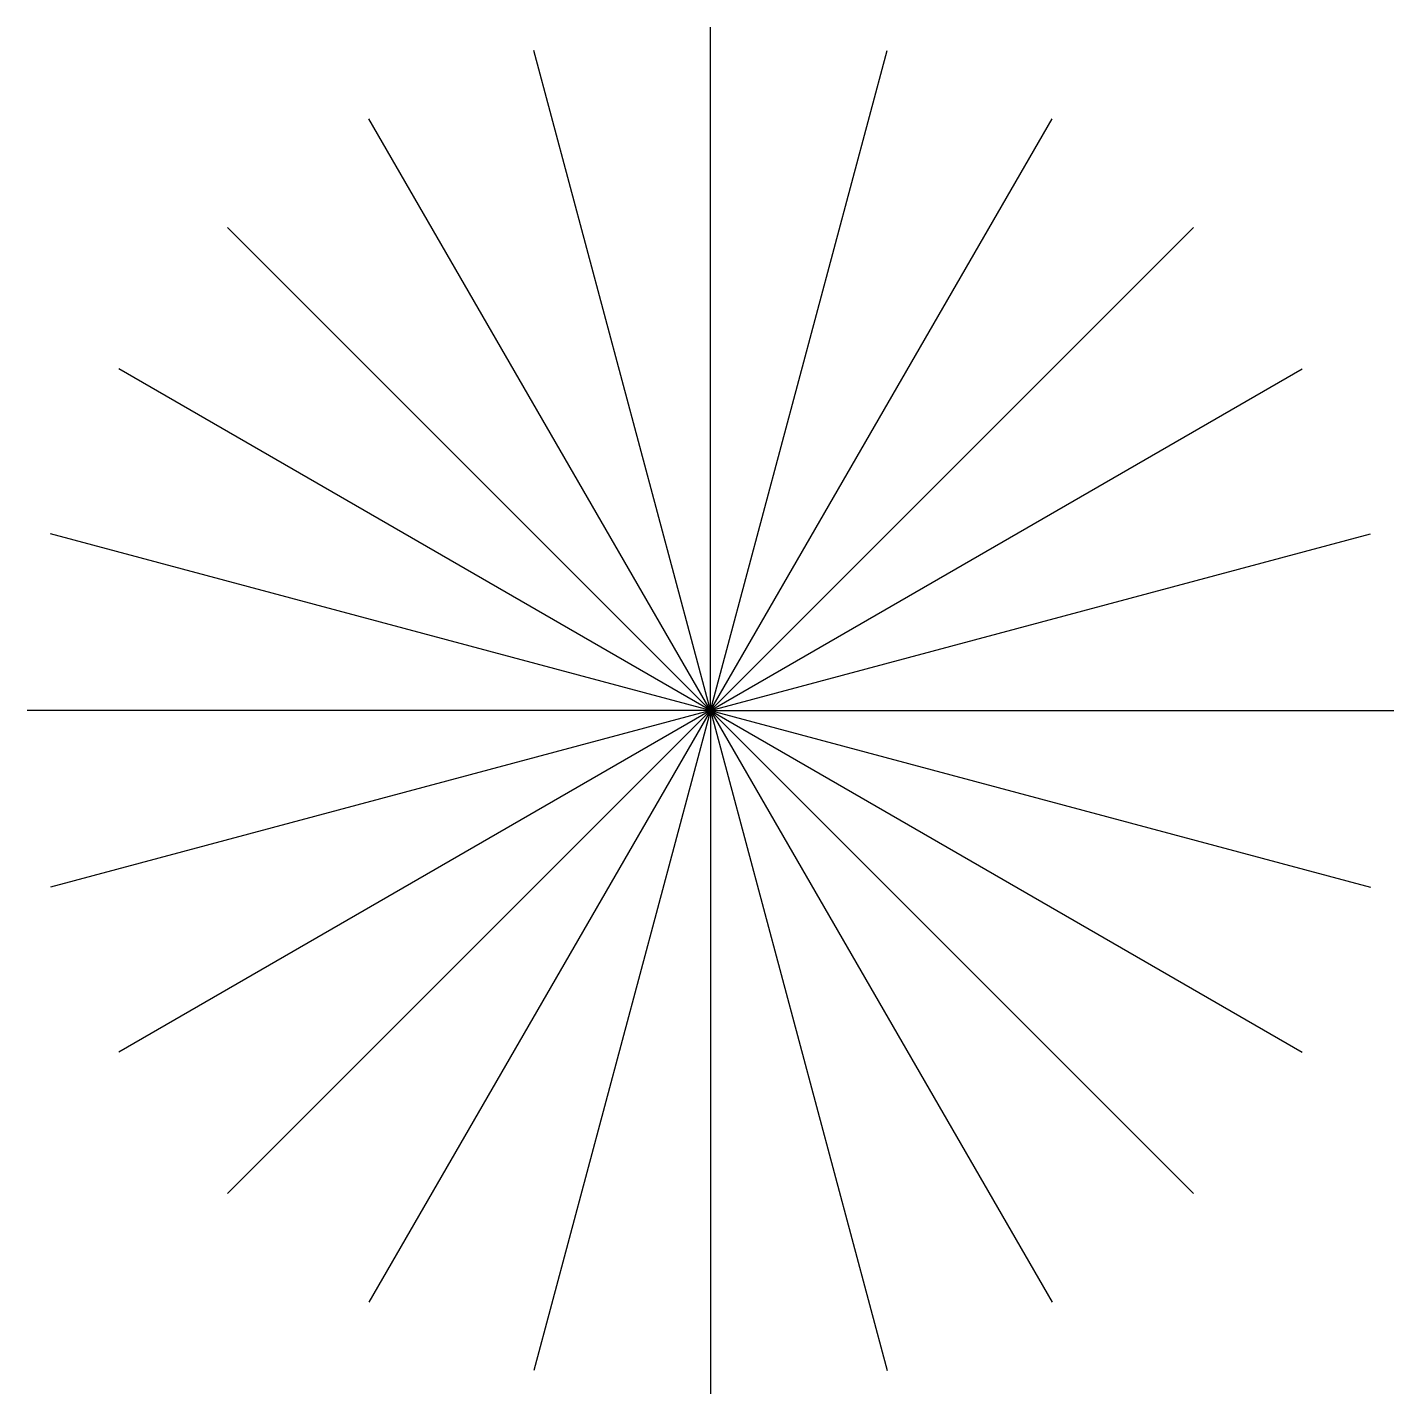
# Model space of a CAD drawing. Extents: x -1000 to 1000, y -1000 to 1000.
import ezdxf

# ---------------------------------------------------------------- set-up
doc = ezdxf.new("R2010")
doc.units = 0
doc.header["$LTSCALE"] = 1000
doc.header["$MEASUREMENT"] = 0
doc.layers.get('0').update_dxf_attribs({"linetype": 'CONTINUOUS'})

msp = doc.modelspace()

# ---------------------------------------------------------------- linework, layer by layer
for q in [(0, 1000), (-258.8, 965.9), (258.8, 965.9), (-500, 866), (500, 866), (-707.1, 707.1), (707.1, 707.1), (-866, 500), (866, 500), (-965.9, 258.8), (965.9, 258.8), (-1000, 0), (-965.9, -258.8), (-866, -500), (-707.1, -707.1), (-500, -866), (-258.8, -965.9), (965.9, -258.8), (866, -500), (707.1, -707.1), (500, -866), (258.8, -965.9), (0, -1000), (1000, 0)]:
    msp.add_line((0, 0), q)

doc.saveas('drawing.dxf')
